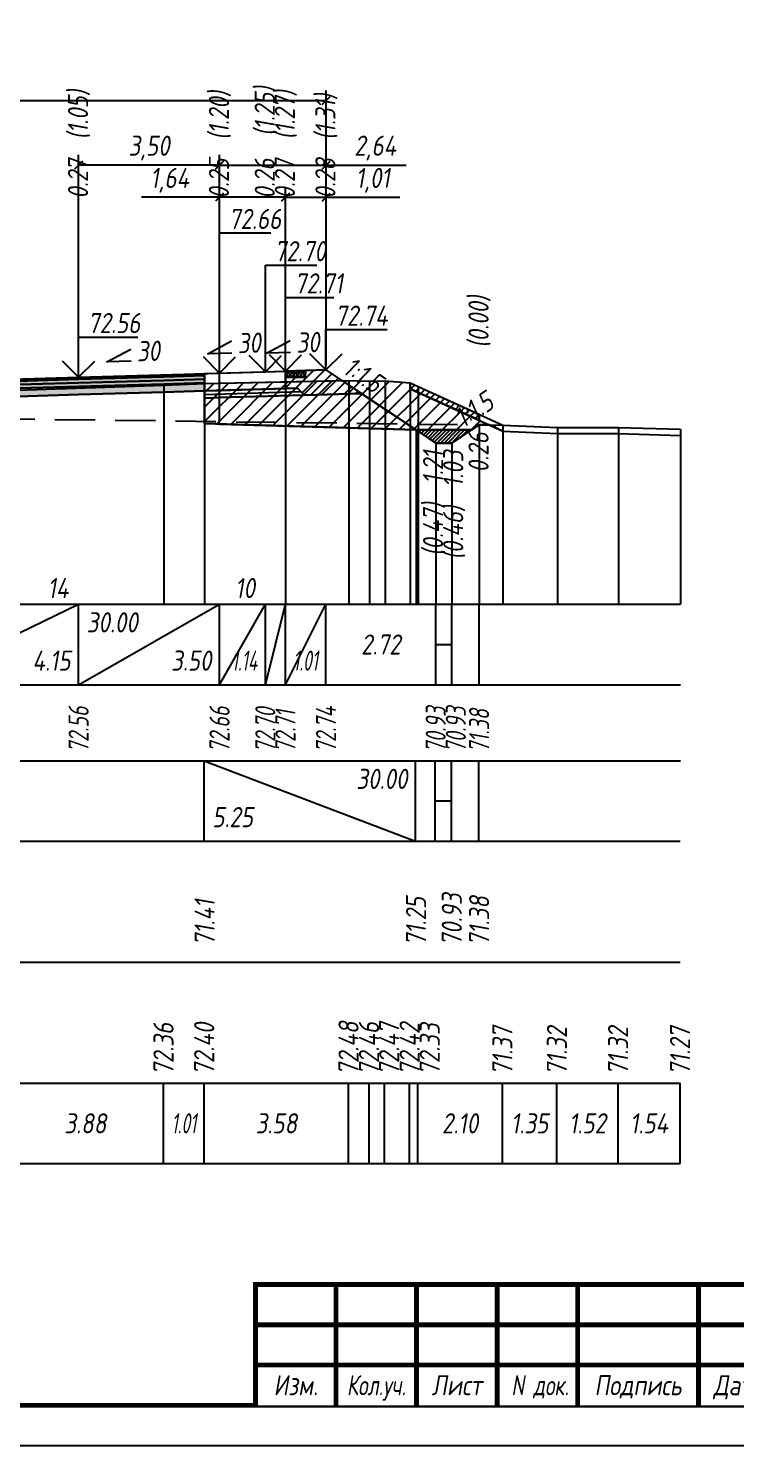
# Model space of a CAD drawing. Extents: x -717 to 1451, y -133302 to 233.
# Drawn here: x 171.7 to 259.6, y -35062.4 to -34886.5 of the extents above; entities that cross this region are included whole.
import ezdxf
from ezdxf.enums import TextEntityAlignment as Align

# ---------------------------------------------------------------- set-up
doc = ezdxf.new("R2010")
doc.units = 0
doc.linetypes.add('штриховая', pattern=[0.75, 0.5, -0.25])
for name, color, linetype in [('Зарамочное оформление', 7, 'Continuous'), ('Интерполированный поперечник', 2, 'Continuous'), ('Код_510', 7, 'Continuous'), ('Код_514', 1, 'Continuous'), ('Код_516', 1, 'Continuous'), ('Контур_0', 7, 'Continuous'), ('Контур_2521', 7, 'Continuous'), ('Контур_2564', 7, 'Continuous'), ('Контур_2660', 7, 'Continuous'), ('Контур_2665', 7, 'Continuous'), ('Контур_400', 7, 'Continuous'), ('Контур_508', 7, 'Continuous'), ('Контур_512', 7, 'Continuous'), ('Контур_513', 7, 'Continuous'), ('Контур_818', 7, 'Continuous'), ('Красный поперечник', 1, 'Continuous'), ('Объём_2501', 7, 'Continuous'), ('Объём_2564', 7, 'Continuous'), ('Объём_2650', 7, 'Continuous'), ('Объём_2660', 7, 'Continuous'), ('Объём_2661', 7, 'Continuous'), ('Объём_2662', 7, 'Continuous'), ('Объём_2663', 7, 'Continuous'), ('Объём_2664', 7, 'Continuous'), ('Объём_2665', 7, 'Continuous'), ('Объём_2666', 7, 'Continuous'), ('Объём_2667', 7, 'Continuous'), ('Объём_2668', 7, 'Continuous'), ('Объём_2669', 7, 'Continuous'), ('Объём_2675', 7, 'Continuous'), ('Объём_2753', 7, 'Continuous'), ('Откосы', 7, 'Continuous'), ('Отметки покрытия', 7, 'Continuous'), ('Рабочие отметки', 7, 'Continuous'), ('Рабочие отметки доп.', 7, 'Continuous'), ('Слои выравнивания', 7, 'Continuous'), ('Таблица', 7, 'Continuous'), ('Уклоны проезжей части', 7, 'Continuous'), ('Черный поперечник', 3, 'Continuous')]:
    doc.layers.add(name, color=color, linetype=linetype)
for name, color, linetype, true_color in [('Контур_2540', 2, 'Continuous', 0xffff00), ('Контур_2560', 2, 'Continuous', 0xffff00), ('Контур_2561', 7, 'Continuous', 0xff8040), ('Контур_2562', 3, 'Continuous', 0x00ff00), ('Контур_2563', 7, 'Continuous', 0xff8000), ('Контур_2570', 7, 'Continuous', 0x80ff00), ('Контур_2725', 7, 'Continuous', 0x323232), ('Контур_2736', 4, 'Continuous', 0x00ffff), ('Контур_2737', 4, 'Continuous', 0x00ffff), ('Контур_2738', 4, 'Continuous', 0x00ffff), ('Контур_2739', 4, 'Continuous', 0x00ffff), ('Контур_2741', 4, 'Continuous', 0x00ffff), ('Контур_2742', 4, 'Continuous', 0x00ffff), ('Контур_2743', 4, 'Continuous', 0x00ffff), ('Контур_2744', 7, 'Continuous', 0xa4ffff), ('Контур_2745', 7, 'Continuous', 0xa4ffff), ('Контур_2747', 4, 'Continuous', 0x00ffff), ('Контур_2748', 4, 'Continuous', 0x00ffff), ('Контур_2749', 4, 'Continuous', 0x00ffff), ('Контур_2750', 4, 'Continuous', 0x00ffff), ('Контур_2751', 4, 'Continuous', 0x00ffff), ('Контур_2752', 4, 'Continuous', 0x00ffff), ('Контур_2760', 7, 'Continuous', 0x323232), ('Контур_2761', 7, 'Continuous', 0x323232), ('Контур_2762', 7, 'Continuous', 0x323232), ('Контур_2763', 7, 'Continuous', 0x323232), ('Контур_402', 7, 'Continuous', 0xff6464), ('Контур_703', 4, 'Continuous', 0x00ffff), ('Контур_705', 4, 'Continuous', 0x00ffff), ('Контур_707', 4, 'Continuous', 0x00ffff), ('Контур_720', 131, 'Continuous', 0xaaffff), ('Объём_2500', 7, 'Continuous', 0xc0c0c0), ('Объём_2520', 7, 'Continuous', 0x80ffff), ('Объём_2540', 2, 'Continuous', 0xffff00), ('Объём_2560', 2, 'Continuous', 0xffff00), ('Объём_2561', 7, 'Continuous', 0xff8040), ('Объём_2562', 3, 'Continuous', 0x00ff00), ('Объём_2563', 7, 'Continuous', 0xff8000), ('Объём_2570', 7, 'Continuous', 0x80ff00), ('Объём_2600', 7, 'Continuous', 0x808000), ('Объём_2620', 2, 'Continuous', 0xffff00), ('Объём_2746', 2, 'Continuous', 0xffff00)]:
    doc.layers.add(name, color=color, linetype=linetype, true_color=true_color)
doc.styles.get("Standard").update_dxf_attribs({"font": 'txt', "height": 2.5})
doc.styles.add('М', font='romand.shx', dxfattribs={"width": 0.8, "oblique": 10, "height": 2.5})
doc.dimstyles.new('ISO-25', dxfattribs={"dimtxt": 2.5, "dimasz": 2.5, "dimexe": 1.25, "dimexo": 0.625, "dimtad": 1, "dimtxsty": 'Standard', "dimcen": 2.5, "dimadec": 0, "dimazin": 0, "dimtfac": 1, "dimtmove": 0, "dimatfit": 3, "dimfxl": 1, "dimarcsym": 0})

# ---------------------------------------------------------------- blocks, each defined once
blk = doc.blocks.new('_Oblique')
at = {"color": 0, "linetype": 'ByBlock', "lineweight": -2}
blk.add_line((-0.5, -0.5), (0.5, 0.5), dxfattribs=at)
blk = doc.blocks.new('*D809')
at = {"color": 0, "lineweight": -2, "transparency": 16777216}
for p, q in [((203.68, -34928.51), (203.68, -34906.25)), ((203.68, -34907.5), (208.71, -34907.5)), ((208.71, -34928.36), (208.71, -34906.25)), ((208.71, -34907.5), (217.87, -34907.5))]:
    blk.add_line(p, q, dxfattribs=at)
at = {"layer": 'Defpoints', "color": 0, "transparency": 16777216}
for p in [(208.71, -34907.5), (203.68, -34929.13), (208.71, -34928.98)]:
    blk.add_point(p, dxfattribs=at)
at = {"color": 0, "lineweight": -2, "transparency": 16777216, "rotation": 180}
blk.add_blockref('_Oblique', (203.68, -34907.5), dxfattribs=at)
at = {"color": 0, "lineweight": -2, "transparency": 16777216}
blk.add_blockref('_Oblique', (208.71, -34907.5), dxfattribs=at)
at = {"color": 0, "transparency": 16777216, "insert": (214.52, -34905.39), "char_height": 2.5, "width": 7.9167, "attachment_point": 5, "style": 'М'}
blk.add_mtext('1,01', dxfattribs=at)
blk = doc.blocks.new('*D811')
at = {"color": 0, "lineweight": -2, "transparency": 16777216}
for p, q in [((195.49, -34907.5), (185.78, -34907.5)), ((195.49, -34928.75), (195.49, -34906.25)), ((203.68, -34907.5), (195.49, -34907.5)), ((203.68, -34928.51), (203.68, -34906.25))]:
    blk.add_line(p, q, dxfattribs=at)
at = {"layer": 'Defpoints', "color": 0, "transparency": 16777216}
for p in [(203.68, -34907.5), (195.49, -34929.38), (203.68, -34929.13)]:
    blk.add_point(p, dxfattribs=at)
at = {"color": 0, "lineweight": -2, "transparency": 16777216, "rotation": 180}
blk.add_blockref('_Oblique', (195.49, -34907.5), dxfattribs=at)
at = {"color": 0, "lineweight": -2, "transparency": 16777216}
blk.add_blockref('_Oblique', (203.68, -34907.5), dxfattribs=at)
at = {"color": 0, "transparency": 16777216, "insert": (189.3, -34905.39), "char_height": 2.5, "width": 9.1667, "attachment_point": 5, "style": 'М'}
blk.add_mtext('1,64', dxfattribs=at)
blk = doc.blocks.new('*D813')
at = {"color": 0, "lineweight": -2, "transparency": 16777216}
for p, q in [((177.99, -34929.28), (177.99, -34902.25)), ((195.49, -34928.75), (195.49, -34902.25)), ((195.49, -34903.5), (177.99, -34903.5))]:
    blk.add_line(p, q, dxfattribs=at)
at = {"layer": 'Defpoints', "color": 0, "transparency": 16777216}
for p in [(177.99, -34903.5), (177.99, -34929.9), (195.49, -34929.38)]:
    blk.add_point(p, dxfattribs=at)
at = {"color": 0, "lineweight": -2, "transparency": 16777216, "rotation": 180}
blk.add_blockref('_Oblique', (177.99, -34903.5), dxfattribs=at)
at = {"color": 0, "lineweight": -2, "transparency": 16777216}
blk.add_blockref('_Oblique', (195.49, -34903.5), dxfattribs=at)
at = {"color": 0, "transparency": 16777216, "insert": (186.74, -34901.39), "char_height": 2.5, "width": 9.5833, "attachment_point": 5, "style": 'М'}
blk.add_mtext('3,50', dxfattribs=at)
blk = doc.blocks.new('*D814')
at = {"color": 0, "lineweight": -2, "transparency": 16777216}
for p, q in [((195.49, -34928.75), (195.49, -34902.25)), ((208.71, -34928.36), (208.71, -34902.25)), ((195.49, -34903.5), (208.71, -34903.5)), ((208.71, -34903.5), (218.65, -34903.5))]:
    blk.add_line(p, q, dxfattribs=at)
at = {"layer": 'Defpoints', "color": 0, "transparency": 16777216}
for p in [(195.49, -34903.5), (195.49, -34929.38), (208.71, -34928.98)]:
    blk.add_point(p, dxfattribs=at)
at = {"color": 0, "lineweight": -2, "transparency": 16777216, "rotation": 180}
blk.add_blockref('_Oblique', (195.49, -34903.5), dxfattribs=at)
at = {"color": 0, "lineweight": -2, "transparency": 16777216}
blk.add_blockref('_Oblique', (208.71, -34903.5), dxfattribs=at)
at = {"color": 0, "transparency": 16777216, "insert": (214.82, -34901.39), "char_height": 2.5, "width": 10, "attachment_point": 5, "style": 'М'}
blk.add_mtext('2,64', dxfattribs=at)
blk = doc.blocks.new('*D816')
at = {"color": 0, "lineweight": -2, "transparency": 16777216}
for p, q in [((109.49, -34931.36), (109.49, -34894.25)), ((109.49, -34895.5), (208.71, -34895.5)), ((208.71, -34928.36), (208.71, -34894.25))]:
    blk.add_line(p, q, dxfattribs=at)
at = {"layer": 'Defpoints', "color": 0, "transparency": 16777216}
for p in [(208.71, -34895.5), (208.71, -34928.98), (109.49, -34931.98)]:
    blk.add_point(p, dxfattribs=at)
at = {"color": 0, "lineweight": -2, "transparency": 16777216, "rotation": 180}
blk.add_blockref('_Oblique', (109.49, -34895.5), dxfattribs=at)
at = {"color": 0, "lineweight": -2, "transparency": 16777216}
blk.add_blockref('_Oblique', (208.71, -34895.5), dxfattribs=at)
at = {"color": 0, "transparency": 16777216, "insert": (159.1, -34893.39), "char_height": 2.5, "width": 11.6667, "attachment_point": 5, "style": 'М'}
blk.add_mtext('19,84', dxfattribs=at)
blk = doc.blocks.new('Штамп')
at = {"linetype": 'Continuous'}
blk.add_wipeout([(199.95, -411.25), (384.95, -411.25), (384.95, -426.25), (199.95, -426.25)], dxfattribs=at).dxf.layer = 'Зарамочное оформление'
at = {"layer": 'Зарамочное оформление', "linetype": 'Continuous', "lineweight": -3, "const_width": 0.6, "flags": 128}
for points in [[(199.95, -426.25), (199.95, -411.25), (384.95, -411.25)], [(209.95, -411.25), (209.95, -426.25)], [(219.95, -411.25), (219.95, -426.25)], [(229.95, -411.25), (229.95, -426.25)], [(239.95, -411.25), (239.95, -426.25)], [(254.95, -411.25), (254.95, -426.25)], [(199.95, -416.25), (264.95, -416.25)], [(199.95, -421.25), (264.95, -421.25)]]:
    blk.add_lwpolyline(points, dxfattribs=at)
at = {"layer": 'Зарамочное оформление', "linetype": 'Continuous', "style": 'М', "oblique": 10}
for s, width, p in [('Изм.', 0.8, (204.95, -423.75)), ('Кол.уч.', 0.7, (214.95, -423.75)), ('Лист', 0.8, (224.95, -423.75)), ('N док.', 0.7, (235.28, -423.75)), ('Подпись', 0.8, (247.45, -423.75)), ('Дата', 0.8, (259.95, -423.75))]:
    blk.add_text(s, height=2.5, dxfattribs=dict(at, width=width)).set_placement(p, align=Align.MIDDLE_CENTER)
blk = doc.blocks.new('шифр')
blk.add_blockref('Штамп', (0, -34691))

msp = doc.modelspace()

# ---------------------------------------------------------------- hatches: boundary and pattern name
h = msp.add_hatch()
h.set_pattern_fill('ANSI37', color=256, scale=0.1)
h.set_pattern_definition([(45, (204.92517, -34929.32043), (-0.22451, 0.22451), []), (135, (204.92517, -34929.32043), (-0.22451, -0.22451), [])])
h.paths.add_polyline_path([(203.675, -34929.07), (203.675, -34929.823), (206.175, -34929.823), (206.175, -34928.996), (204.918, -34929.32)])
at = {"layer": 'Объём_2563'}
h = msp.add_hatch(dxfattribs=at)
h.set_pattern_fill('ANSI31', color=256, scale=0.3)
h.paths.add_polyline_path([(206.191, -34928.995), (208.706, -34928.92), (213.084, -34931.839), (206.049, -34932.05), (205.175, -34931.176), (203.675, -34931.221), (203.675, -34929.823), (206.175, -34929.823)])
at = {"layer": 'Объём_2570'}
h = msp.add_hatch(dxfattribs=at)
h.set_pattern_fill('ANSI31', color=256, scale=0.2)
h.paths.add_polyline_path([(227.723, -34935.178), (220.154, -34931.713), (219.143, -34931.275), (219.143, -34930.525), (220.154, -34930.963), (227.723, -34934.428)])
at = {"layer": 'Объём_2600'}
h = msp.add_hatch(dxfattribs=at)
h.set_pattern_fill('ANSI31', color=6, scale=0.4)
h.paths.add_polyline_path([(227.723, -34935.735), (226.77, -34936.371), (219.882, -34936.371), (193.636, -34935.583), (193.636, -34930.617), (211.559, -34930.237), (214.102, -34930.317), (216.034, -34930.282), (219.143, -34930.525), (219.143, -34931.275), (220.154, -34931.713), (228.975, -34935.751)])
h = msp.add_hatch(dxfattribs=at)
h.set_pattern_fill('HONEY', color=5, scale=0.3)
h.paths.add_polyline_path([(230.66, -34936.523), (228.975, -34935.751), (230.66, -34935.773)])
at = {"layer": 'Объём_2620'}
h = msp.add_hatch(dxfattribs=at)
h.set_pattern_fill('ANSI31', color=2, scale=0.1)
h.set_pattern_definition([(45, (-9.94368, 0.2983), (-0.224506403, 0.224506403), [])])
h.paths.add_polyline_path([(219.882, -34936.371), (226.77, -34936.371), (224.326, -34938), (222.326, -34938)])
h.paths.add_polyline_path([(219.882, -34936.371), (222.326, -34938)], flags=17)
at = {"layer": 'Слои выравнивания'}
for color, points in [(2, [(157.24, -34930.441), (169.178, -34930.096), (177.99, -34929.841), (188.586, -34929.524), (193.636, -34929.372), (193.636, -34929.622), (188.586, -34929.774), (177.99, -34930.091), (169.178, -34930.346), (157.24, -34930.691)]), (3, [(157.24, -34930.691), (169.178, -34930.346), (177.99, -34930.091), (188.586, -34929.774), (193.636, -34929.622), (193.636, -34930.072), (188.586, -34930.224), (177.99, -34930.541), (169.178, -34930.796), (157.24, -34931.141)]), (4, [(157.24, -34931.141), (169.178, -34930.796), (177.99, -34930.541), (188.586, -34930.224), (193.636, -34930.072), (193.636, -34930.522), (188.586, -34930.674), (177.99, -34930.991), (169.178, -34931.246), (157.24, -34931.591)]), (5, [(157.24, -34931.591), (169.178, -34931.246), (177.99, -34930.991), (188.586, -34930.674), (193.636, -34930.522), (193.636, -34931.522), (188.586, -34931.674), (177.99, -34931.991), (169.178, -34932.246), (157.24, -34932.591)])]:
    msp.add_hatch(color=color, dxfattribs=at).paths.add_polyline_path(points)

# ---------------------------------------------------------------- linework, layer by layer
at = {"flags": 128}
msp.add_lwpolyline([(-30.054, -35062.421), (389.946, -35062.421), (389.946, -34765.421), (-30.054, -34765.421)], close=True, dxfattribs=at)
at = {"const_width": 0.6, "flags": 128}
msp.add_lwpolyline([(-10.054, -35057.421), (384.946, -35057.421), (384.946, -34770.421), (-10.054, -34770.421)], close=True, dxfattribs=at)
msp.add_lwpolyline([(203.675, -34929.07), (203.675, -34929.823), (206.175, -34929.823), (206.175, -34928.996), (204.918, -34929.32), (203.675, -34929.07)])
at = {"layer": 'Код_510'}
for p, q in [((188.532, -35027.421), (188.532, -35017.421)), ((193.581, -35027.421), (193.581, -35017.421)), ((211.505, -35027.421), (211.505, -35017.421)), ((214.048, -35027.421), (214.048, -35017.421)), ((215.98, -35027.421), (215.98, -35017.421)), ((219.089, -35027.421), (219.089, -35017.421)), ((220.1, -35027.421), (220.1, -35017.421)), ((230.606, -35027.421), (230.606, -35017.421)), ((237.376, -35027.421), (237.376, -35017.421)), ((244.974, -35027.421), (244.974, -35017.421)), ((252.669, -35027.421), (252.669, -35017.421))]:
    msp.add_line(p, q, dxfattribs=at)
at = {"layer": 'Код_514'}
for p, q in [((157.24, -34968), (177.99, -34958)), ((177.99, -34968), (177.99, -34958)), ((177.99, -34968), (195.49, -34958)), ((195.49, -34968), (195.49, -34958)), ((195.49, -34968), (201.175, -34958)), ((201.175, -34968), (201.175, -34958)), ((201.175, -34968), (203.675, -34958)), ((203.675, -34968), (203.675, -34958)), ((203.675, -34968), (208.706, -34958)), ((208.706, -34968), (208.706, -34958)), ((222.326, -34968), (222.326, -34958)), ((224.326, -34968), (224.326, -34958)), ((227.723, -34968), (227.723, -34958)), ((222.326, -34963), (224.326, -34963))]:
    msp.add_line(p, q, dxfattribs=at)
at = {"layer": 'Код_516'}
for p, q in [((193.581, -34987.421), (193.581, -34977.421)), ((193.581, -34977.421), (219.828, -34987.421)), ((219.828, -34987.421), (219.828, -34977.421)), ((222.272, -34987.421), (222.272, -34977.421)), ((224.272, -34987.421), (224.272, -34977.421)), ((227.669, -34987.421), (227.669, -34977.421)), ((222.272, -34982.421), (224.272, -34982.421))]:
    msp.add_line(p, q, dxfattribs=at)
at = {"layer": 'Контур_0', "flags": 128}
for points in [[(208.706, -34928.92), (218.756, -34935.62), (218.756, -34935.62), (218.756, -34935.62), (218.756, -34935.62), (218.756, -34935.62), (218.756, -34935.62), (218.756, -34935.62), (218.756, -34935.62), (218.756, -34935.62), (218.756, -34935.62), (218.756, -34935.62), (218.756, -34935.62), (218.756, -34935.62), (218.756, -34935.62), (222.326, -34938)], [(208.706, -34928.92), (218.756, -34935.62), (218.756, -34935.62), (218.756, -34935.62), (218.756, -34935.62), (218.756, -34935.62), (218.756, -34935.62), (218.756, -34935.62), (218.756, -34935.62), (218.756, -34935.62), (218.756, -34935.62), (218.756, -34935.62), (218.756, -34935.62), (218.756, -34935.62), (218.756, -34935.62), (222.326, -34938), (224.326, -34938), (227.723, -34935.735), (227.723, -34935.735), (227.723, -34935.735), (227.723, -34935.735), (227.723, -34935.735), (227.723, -34935.735), (227.723, -34935.735), (227.723, -34935.735), (227.723, -34935.735), (227.723, -34935.735), (227.723, -34935.735), (227.723, -34935.735), (227.723, -34935.735)], [(193.636, -34929.372), (203.675, -34929.071), (203.675, -34931.221), (193.636, -34931.522), (193.636, -34929.372), (193.636, -34929.372)], [(195.49, -34931.466), (205.175, -34931.176), (206.049, -34932.05), (193.636, -34932.422), (193.636, -34931.522), (195.49, -34931.466), (195.49, -34931.466)], [(203.675, -34931.221), (205.175, -34931.176), (206.049, -34932.05), (213.084, -34931.839)]]:
    msp.add_lwpolyline(points, dxfattribs=at)
at = {"layer": 'Контур_2521', "color": 250, "flags": 128}
msp.add_lwpolyline([(193.636, -34931.972), (205.612, -34931.613)], dxfattribs=at)
at = {"layer": 'Контур_2540', "flags": 128}
msp.add_lwpolyline([(195.49, -34932.366), (213.084, -34931.839), (219.882, -34936.371), (193.636, -34935.583), (193.636, -34932.422), (195.49, -34932.366), (195.49, -34932.366)], dxfattribs=at)
at = {"layer": 'Контур_2560', "flags": 128}
msp.add_lwpolyline([(203.675, -34929.071), (208.706, -34928.92), (208.706, -34928.92), (208.706, -34928.92)], dxfattribs=at)
at = {"layer": 'Контур_2561', "flags": 128}
msp.add_lwpolyline([(203.675, -34929.071), (203.675, -34929.071), (208.706, -34928.92), (208.706, -34928.92), (203.675, -34929.071)], dxfattribs=at)
at = {"layer": 'Контур_2562', "flags": 128}
msp.add_lwpolyline([(208.706, -34928.92), (208.706, -34928.92), (208.706, -34928.92), (208.706, -34928.92), (208.706, -34928.92)], dxfattribs=at)
at = {"layer": 'Контур_2563', "flags": 128}
msp.add_lwpolyline([(203.675, -34929.071), (208.706, -34928.92), (213.084, -34931.839), (206.049, -34932.05), (205.175, -34931.176), (203.675, -34931.221), (203.675, -34929.071), (203.675, -34929.071)], dxfattribs=at)
at = {"layer": 'Контур_2564', "flags": 128}
msp.add_lwpolyline([(203.675, -34929.071), (208.706, -34928.92)], dxfattribs=at)
at = {"layer": 'Контур_2570', "flags": 128}
msp.add_lwpolyline([(169.178, -34931.495), (188.586, -34930.813), (193.636, -34930.617), (211.559, -34930.237), (214.102, -34930.317), (216.034, -34930.282), (219.143, -34930.525), (219.143, -34931.275), (220.154, -34931.713), (230.66, -34936.523), (230.66, -34936.523), (237.431, -34936.804), (245.029, -34936.803), (252.723, -34937.043)], dxfattribs=at)
at = {"layer": 'Контур_2660', "flags": 128}
msp.add_lwpolyline([(193.636, -34935.583), (219.882, -34936.371)], dxfattribs=at)
at = {"layer": 'Контур_2665', "flags": 128}
msp.add_lwpolyline([(208.706, -34928.92), (208.706, -34928.92)], dxfattribs=at)
at = {"layer": 'Контур_2725', "flags": 128}
msp.add_lwpolyline([(143.91, -34932.977), (148.267, -34932.851), (157.24, -34932.591), (169.178, -34932.246), (177.99, -34931.991), (188.586, -34931.674), (193.636, -34931.522)], dxfattribs=at)
at = {"layer": 'Контур_2736', "flags": 128}
for points in [[(208.706, -34928.92), (218.756, -34935.62)], [(218.756, -34935.62), (222.326, -34938)]]:
    msp.add_lwpolyline(points, dxfattribs=at)
at = {"layer": 'Контур_2737', "flags": 128}
msp.add_lwpolyline([(218.756, -34935.62), (218.756, -34935.62)], dxfattribs=at)
at = {"layer": 'Контур_2738', "flags": 128}
msp.add_lwpolyline([(218.756, -34935.62), (218.756, -34935.62)], dxfattribs=at)
at = {"layer": 'Контур_2739', "flags": 128}
msp.add_lwpolyline([(218.756, -34935.62), (218.756, -34935.62)], dxfattribs=at)
at = {"layer": 'Контур_2741', "flags": 128}
msp.add_lwpolyline([(227.723, -34935.735), (227.723, -34935.735)], dxfattribs=at)
at = {"layer": 'Контур_2742', "flags": 128}
msp.add_lwpolyline([(227.723, -34935.735), (227.723, -34935.735)], dxfattribs=at)
at = {"layer": 'Контур_2743', "flags": 128}
msp.add_lwpolyline([(227.723, -34935.735), (227.723, -34935.735)], dxfattribs=at)
at = {"layer": 'Контур_2744', "flags": 128}
msp.add_lwpolyline([(227.723, -34935.735), (227.723, -34935.735)], dxfattribs=at)
msp.add_lwpolyline([(227.723, -34935.735), (227.723, -34935.735)], dxfattribs=at)
msp.add_lwpolyline([(227.723, -34935.735), (227.723, -34935.735)], dxfattribs=at)
msp.add_lwpolyline([(227.723, -34935.735), (227.723, -34935.735)], dxfattribs=at)
msp.add_lwpolyline([(227.723, -34935.735), (227.723, -34935.735)], dxfattribs=at)
msp.add_lwpolyline([(227.723, -34935.735), (227.723, -34935.735)], dxfattribs=at)
at = {"layer": 'Контур_2745', "flags": 128}
msp.add_lwpolyline([(218.756, -34935.62), (218.756, -34935.62)], dxfattribs=at)
msp.add_lwpolyline([(218.756, -34935.62), (218.756, -34935.62)], dxfattribs=at)
msp.add_lwpolyline([(218.756, -34935.62), (218.756, -34935.62)], dxfattribs=at)
msp.add_lwpolyline([(218.756, -34935.62), (218.756, -34935.62)], dxfattribs=at)
msp.add_lwpolyline([(218.756, -34935.62), (218.756, -34935.62)], dxfattribs=at)
msp.add_lwpolyline([(218.756, -34935.62), (218.756, -34935.62)], dxfattribs=at)
at = {"layer": 'Контур_2747', "flags": 128}
msp.add_lwpolyline([(218.756, -34935.62), (218.756, -34935.62)], dxfattribs=at)
at = {"layer": 'Контур_2748', "flags": 128}
msp.add_lwpolyline([(218.756, -34935.62), (218.756, -34935.62)], dxfattribs=at)
at = {"layer": 'Контур_2749', "flags": 128}
msp.add_lwpolyline([(218.756, -34935.62), (218.756, -34935.62)], dxfattribs=at)
at = {"layer": 'Контур_2750', "flags": 128}
msp.add_lwpolyline([(227.723, -34935.735), (227.723, -34935.735)], dxfattribs=at)
at = {"layer": 'Контур_2751', "flags": 128}
msp.add_lwpolyline([(227.723, -34935.735), (227.723, -34935.735)], dxfattribs=at)
at = {"layer": 'Контур_2752', "flags": 128}
msp.add_lwpolyline([(227.723, -34935.735), (227.723, -34935.735)], dxfattribs=at)
at = {"layer": 'Контур_2760', "flags": 128}
msp.add_lwpolyline([(143.91, -34930.827), (148.267, -34930.701), (157.24, -34930.441), (169.178, -34930.096), (177.99, -34929.841), (188.586, -34929.524), (193.636, -34929.372)], dxfattribs=at)
at = {"layer": 'Контур_2761', "flags": 128}
msp.add_lwpolyline([(143.91, -34931.077), (148.267, -34930.951), (157.24, -34930.691), (169.178, -34930.346), (177.99, -34930.091), (188.586, -34929.774), (193.636, -34929.622)], dxfattribs=at)
at = {"layer": 'Контур_2762', "flags": 128}
msp.add_lwpolyline([(143.91, -34931.527), (148.267, -34931.401), (157.24, -34931.141), (169.178, -34930.796), (177.99, -34930.541), (188.586, -34930.224), (193.636, -34930.072)], dxfattribs=at)
at = {"layer": 'Контур_2763', "flags": 128}
msp.add_lwpolyline([(143.91, -34931.977), (148.267, -34931.851), (157.24, -34931.591), (169.178, -34931.246), (177.99, -34930.991), (188.586, -34930.674), (193.636, -34930.522)], dxfattribs=at)
at = {"layer": 'Контур_400', "flags": 128}
msp.add_lwpolyline([(157.24, -34930.441), (177.99, -34929.841), (195.49, -34929.316), (195.49, -34929.316), (195.49, -34929.316), (195.49, -34929.316), (201.175, -34929.146), (201.175, -34929.146), (203.675, -34929.071)], dxfattribs=at)
at = {"layer": 'Контур_402', "flags": 128}
msp.add_lwpolyline([(105, -34936.059), (143.91, -34934.891), (143.91, -34932.977), (157.24, -34932.591), (177.99, -34931.991), (193.636, -34931.522), (193.636, -34935.583), (219.882, -34936.371)], dxfattribs=at)
at = {"layer": 'Контур_508', "flags": 128}
msp.add_lwpolyline([(105, -34936.059), (143.91, -34934.891), (143.91, -34932.977), (157.24, -34932.591), (177.99, -34931.991), (193.636, -34931.522), (193.636, -34935.583), (219.882, -34936.371), (222.326, -34938), (224.326, -34938), (227.723, -34935.735)], dxfattribs=at)
at = {"layer": 'Контур_512', "flags": 128}
msp.add_lwpolyline([(193.636, -34935.583), (219.882, -34936.371), (222.326, -34938), (224.326, -34938), (227.723, -34935.735)], dxfattribs=at)
at = {"layer": 'Контур_513', "flags": 128}
msp.add_lwpolyline([(105, -34936.059), (143.91, -34934.891), (143.91, -34932.977), (157.24, -34932.591), (177.99, -34931.991), (193.636, -34931.522), (193.636, -34935.583), (219.882, -34936.371), (222.326, -34938), (224.326, -34938), (227.723, -34935.735)], dxfattribs=at)
at = {"layer": 'Контур_703', "flags": 128}
msp.add_lwpolyline([(208.706, -34928.92), (218.756, -34935.62)], dxfattribs=at)
at = {"layer": 'Контур_705', "flags": 128}
msp.add_lwpolyline([(218.756, -34935.62), (218.756, -34935.62)], dxfattribs=at)
at = {"layer": 'Контур_707', "flags": 128}
msp.add_lwpolyline([(224.326, -34938), (227.723, -34935.735)], dxfattribs=at)
at = {"layer": 'Контур_720', "flags": 128}
msp.add_lwpolyline([(222.326, -34938), (224.326, -34938)], dxfattribs=at)
at = {"layer": 'Контур_818', "flags": 128}
msp.add_lwpolyline([(105, -34935.665), (108.337, -34935.651), (115.039, -34935.036), (115.039, -34935.036), (120.16, -34934.354), (121.258, -34934.309), (121.258, -34933.559), (122.142, -34933.609), (137.798, -34932.784), (137.986, -34932.796), (143.91, -34932.563), (148.267, -34932.37), (157.24, -34931.995), (169.178, -34931.495), (188.586, -34930.813), (193.636, -34930.617), (211.559, -34930.237), (214.102, -34930.317), (216.034, -34930.282), (219.143, -34930.525), (219.143, -34931.275), (220.154, -34931.713), (227.723, -34935.178)], dxfattribs=at)
at = {"layer": 'Красный поперечник'}
for p, q in [((203.675, -34929.071), (208.706, -34928.92)), ((208.706, -34928.92), (222.326, -34938)), ((157.24, -34930.441), (177.99, -34929.841)), ((177.99, -34929.841), (195.49, -34929.316)), ((195.49, -34929.316), (201.175, -34929.146)), ((201.175, -34929.146), (203.675, -34929.071)), ((193.636, -34935.583), (193.636, -34958)), ((224.326, -34938), (227.723, -34935.735)), ((227.723, -34935.735), (227.723, -34958)), ((219.882, -34936.371), (219.882, -34958)), ((222.326, -34938), (222.326, -34958)), ((222.326, -34938), (224.326, -34938)), ((224.326, -34938), (224.326, -34958))]:
    msp.add_line(p, q, dxfattribs=at)
at = {"layer": 'Объём_2500', "flags": 128}
for points in [[(193.636, -34929.372), (203.675, -34929.071), (203.675, -34931.221), (193.636, -34931.522), (193.636, -34929.372), (193.636, -34929.372)], [(195.49, -34929.316), (203.675, -34929.071), (203.675, -34931.221), (195.49, -34931.466), (195.49, -34929.316)]]:
    msp.add_lwpolyline(points, dxfattribs=at)
at = {"layer": 'Объём_2501', "flags": 128}
for points in [[(157.24, -34930.441), (177.99, -34929.841), (195.49, -34929.316), (195.49, -34929.316), (195.49, -34929.316), (195.49, -34929.316), (201.175, -34929.146), (201.175, -34929.146), (203.675, -34929.071)], [(195.49, -34929.316), (201.175, -34929.146), (201.175, -34929.146), (203.675, -34929.071)]]:
    msp.add_lwpolyline(points, dxfattribs=at)
at = {"layer": 'Объём_2520', "color": 250, "flags": 128}
for points in [[(195.49, -34931.466), (205.175, -34931.176), (206.049, -34932.05), (193.636, -34932.422), (193.636, -34931.522), (195.49, -34931.466), (195.49, -34931.466)], [(195.49, -34931.466), (205.175, -34931.176), (206.049, -34932.05), (195.49, -34932.366), (195.49, -34931.466)]]:
    msp.add_lwpolyline(points, dxfattribs=at)
at = {"layer": 'Объём_2540', "flags": 128}
for points in [[(195.49, -34932.366), (213.084, -34931.839), (219.882, -34936.371), (193.636, -34935.583), (193.636, -34932.422), (195.49, -34932.366), (195.49, -34932.366)], [(195.49, -34932.366), (213.084, -34931.839), (219.882, -34936.371), (195.49, -34935.639), (195.49, -34932.366)]]:
    msp.add_lwpolyline(points, dxfattribs=at)
at = {"layer": 'Объём_2560', "flags": 128}
msp.add_lwpolyline([(203.675, -34929.071), (208.706, -34928.92), (208.706, -34928.92), (208.706, -34928.92)], dxfattribs=at)
msp.add_lwpolyline([(203.675, -34929.071), (208.706, -34928.92), (208.706, -34928.92), (208.706, -34928.92)], dxfattribs=at)
at = {"layer": 'Объём_2561', "flags": 128}
msp.add_lwpolyline([(203.675, -34929.071), (203.675, -34929.071), (208.706, -34928.92), (208.706, -34928.92), (203.675, -34929.071)], dxfattribs=at)
msp.add_lwpolyline([(203.675, -34929.071), (203.675, -34929.071), (208.706, -34928.92), (208.706, -34928.92), (203.675, -34929.071)], dxfattribs=at)
at = {"layer": 'Объём_2562', "flags": 128}
msp.add_lwpolyline([(208.706, -34928.92), (208.706, -34928.92), (208.706, -34928.92), (208.706, -34928.92), (208.706, -34928.92)], dxfattribs=at)
msp.add_lwpolyline([(208.706, -34928.92), (208.706, -34928.92), (208.706, -34928.92), (208.706, -34928.92), (208.706, -34928.92)], dxfattribs=at)
at = {"layer": 'Объём_2563', "color": 250, "flags": 128}
for points in [[(203.675, -34929.071), (208.706, -34928.92), (213.084, -34931.839), (206.049, -34932.05), (205.175, -34931.176), (203.675, -34931.221), (203.675, -34929.071), (203.675, -34929.071)], [(206.191, -34928.995), (208.706, -34928.92), (213.084, -34931.839), (206.049, -34932.05), (205.175, -34931.176), (203.675, -34931.221), (203.675, -34929.823), (206.175, -34929.823), (206.191, -34928.995), (206.191, -34928.995)]]:
    msp.add_lwpolyline(points, dxfattribs=at)
at = {"layer": 'Объём_2564', "flags": 128}
msp.add_lwpolyline([(203.675, -34929.071), (208.706, -34928.92)], dxfattribs=at)
msp.add_lwpolyline([(203.675, -34929.071), (208.706, -34928.92)], dxfattribs=at)
at = {"layer": 'Объём_2570', "flags": 128}
msp.add_lwpolyline([(227.723, -34935.178), (220.154, -34931.713), (219.143, -34931.275), (219.143, -34930.525), (220.154, -34930.963), (227.723, -34934.428), (227.723, -34935.178), (227.723, -34935.178)], dxfattribs=at)
msp.add_lwpolyline([(227.723, -34935.178), (220.154, -34931.713), (219.143, -34931.275), (219.143, -34930.525), (220.154, -34930.963), (227.723, -34934.428), (227.723, -34935.178), (227.723, -34935.178)], dxfattribs=at)
at = {"layer": 'Объём_2600', "color": 5, "flags": 128}
msp.add_lwpolyline([(230.66, -34936.523), (228.975, -34935.751), (230.66, -34935.773), (230.66, -34936.523), (230.66, -34936.523)], dxfattribs=at)
msp.add_lwpolyline([(230.66, -34936.523), (228.975, -34935.751), (230.66, -34935.773), (230.66, -34936.523), (230.66, -34936.523)], dxfattribs=at)
at = {"layer": 'Объём_2620', "flags": 128}
msp.add_lwpolyline([(219.882, -34936.371), (226.77, -34936.371), (224.326, -34938), (222.326, -34938), (219.882, -34936.371), (219.882, -34936.371)], dxfattribs=at)
msp.add_lwpolyline([(219.882, -34936.371), (226.77, -34936.371), (224.326, -34938), (222.326, -34938), (219.882, -34936.371), (219.882, -34936.371)], dxfattribs=at)
at = {"layer": 'Объём_2650', "color": 6, "flags": 128}
msp.add_lwpolyline([(227.723, -34935.735), (226.77, -34936.371), (219.882, -34936.371), (193.636, -34935.583), (193.636, -34930.617), (211.559, -34930.237), (214.102, -34930.317), (216.034, -34930.282), (219.143, -34930.525), (219.143, -34931.275), (220.154, -34931.713), (228.975, -34935.751), (227.723, -34935.735), (227.723, -34935.735)], dxfattribs=at)
at = {"layer": 'Объём_2660', "flags": 128}
for points in [[(193.636, -34935.583), (219.882, -34936.371)], [(195.49, -34935.639), (219.882, -34936.371)]]:
    msp.add_lwpolyline(points, dxfattribs=at)
at = {"layer": 'Объём_2661', "flags": 128}
msp.add_lwpolyline([(208.706, -34928.92), (218.756, -34935.62), (219.882, -34936.371)], dxfattribs=at)
msp.add_lwpolyline([(208.706, -34928.92), (218.756, -34935.62), (219.882, -34936.371)], dxfattribs=at)
at = {"layer": 'Объём_2662', "flags": 128}
msp.add_lwpolyline([(226.77, -34936.371), (227.723, -34935.735)], dxfattribs=at)
msp.add_lwpolyline([(226.77, -34936.371), (227.723, -34935.735)], dxfattribs=at)
at = {"layer": 'Объём_2663', "flags": 128}
for points in [[(219.882, -34936.371), (222.326, -34938)], [(219.882, -34936.371), (222.326, -34938)], [(224.326, -34938), (226.77, -34936.371)], [(224.326, -34938), (226.77, -34936.371)]]:
    msp.add_lwpolyline(points, dxfattribs=at)
at = {"layer": 'Объём_2664', "flags": 128}
msp.add_lwpolyline([(222.326, -34938), (224.326, -34938)], dxfattribs=at)
msp.add_lwpolyline([(222.326, -34938), (224.326, -34938)], dxfattribs=at)
at = {"layer": 'Объём_2665', "flags": 128}
msp.add_lwpolyline([(208.706, -34928.92), (208.706, -34928.92)], dxfattribs=at)
msp.add_lwpolyline([(208.706, -34928.92), (208.706, -34928.92)], dxfattribs=at)
at = {"layer": 'Объём_2666', "flags": 128}
for points in [[(208.706, -34928.92), (218.756, -34935.62)], [(208.706, -34928.92), (218.756, -34935.62)], [(218.756, -34935.62), (219.882, -34936.371)], [(218.756, -34935.62), (219.882, -34936.371)]]:
    msp.add_lwpolyline(points, dxfattribs=at)
at = {"layer": 'Объём_2667', "flags": 128}
for points in [[(218.756, -34935.62), (218.756, -34935.62)], [(218.756, -34935.62), (218.756, -34935.62)], [(227.723, -34935.735), (227.723, -34935.735)], [(227.723, -34935.735), (227.723, -34935.735)]]:
    msp.add_lwpolyline(points, dxfattribs=at)
at = {"layer": 'Объём_2668', "flags": 128}
for points in [[(218.756, -34935.62), (218.756, -34935.62)], [(218.756, -34935.62), (218.756, -34935.62)], [(227.723, -34935.735), (227.723, -34935.735)], [(227.723, -34935.735), (227.723, -34935.735)]]:
    msp.add_lwpolyline(points, dxfattribs=at)
at = {"layer": 'Объём_2669', "flags": 128}
for points in [[(218.756, -34935.62), (218.756, -34935.62)], [(218.756, -34935.62), (218.756, -34935.62)], [(227.723, -34935.735), (227.723, -34935.735)], [(227.723, -34935.735), (227.723, -34935.735)]]:
    msp.add_lwpolyline(points, dxfattribs=at)
at = {"layer": 'Объём_2675', "flags": 128}
for points in [[(218.756, -34935.62), (218.756, -34935.62)], [(218.756, -34935.62), (218.756, -34935.62)], [(218.756, -34935.62), (218.756, -34935.62)], [(218.756, -34935.62), (218.756, -34935.62)], [(218.756, -34935.62), (218.756, -34935.62)], [(218.756, -34935.62), (218.756, -34935.62)], [(218.756, -34935.62), (218.756, -34935.62)], [(218.756, -34935.62), (218.756, -34935.62)], [(218.756, -34935.62), (218.756, -34935.62)], [(218.756, -34935.62), (218.756, -34935.62)], [(218.756, -34935.62), (218.756, -34935.62)], [(218.756, -34935.62), (218.756, -34935.62)], [(227.723, -34935.735), (227.723, -34935.735)], [(227.723, -34935.735), (227.723, -34935.735)], [(227.723, -34935.735), (227.723, -34935.735)], [(227.723, -34935.735), (227.723, -34935.735)], [(227.723, -34935.735), (227.723, -34935.735)], [(227.723, -34935.735), (227.723, -34935.735)], [(227.723, -34935.735), (227.723, -34935.735)], [(227.723, -34935.735), (227.723, -34935.735)], [(227.723, -34935.735), (227.723, -34935.735)], [(227.723, -34935.735), (227.723, -34935.735)], [(227.723, -34935.735), (227.723, -34935.735)], [(227.723, -34935.735), (227.723, -34935.735)]]:
    msp.add_lwpolyline(points, dxfattribs=at)
at = {"layer": 'Объём_2746', "flags": 128}
for points in [[(193.636, -34935.583), (193.636, -34930.617), (210.708, -34930.255), (219.882, -34936.371), (193.636, -34935.583), (193.636, -34935.583)], [(195.49, -34930.578), (210.708, -34930.255), (219.882, -34936.371), (195.49, -34935.639), (195.49, -34930.578)]]:
    msp.add_lwpolyline(points, dxfattribs=at)
at = {"layer": 'Объём_2753', "flags": 128}
msp.add_lwpolyline([(193.636, -34929.372), (193.636, -34929.372)], dxfattribs=at)
at = {"layer": 'Откосы', "color": 1, "flags": 128}
for points in [[(197.023, -34926.828), (194.024, -34926.918), (196.978, -34925.328)], [(204.319, -34926.757), (201.32, -34926.847), (204.274, -34925.258)], [(184.505, -34927.836), (181.506, -34927.926), (184.46, -34926.337)]]:
    msp.add_lwpolyline(points, dxfattribs=at)
at = {"layer": 'Отметки покрытия', "color": 1}
for p, q in [((195.49, -34929.316), (195.49, -34911.92)), ((195.49, -34911.92), (201.84, -34911.92)), ((201.175, -34929.146), (201.175, -34915.92)), ((201.175, -34915.92), (207.575, -34915.92)), ((203.675, -34929.071), (203.675, -34919.92)), ((203.675, -34919.92), (209.675, -34919.92)), ((177.99, -34929.841), (177.99, -34924.841)), ((177.99, -34924.841), (185.34, -34924.841)), ((208.706, -34928.92), (208.706, -34923.92)), ((208.706, -34923.92), (216.306, -34923.92)), ((201.175, -34929.146), (199.175, -34927.146)), ((201.175, -34929.146), (203.175, -34927.146)), ((203.675, -34929.071), (201.675, -34927.071)), ((203.675, -34929.071), (205.675, -34927.071)), ((208.706, -34928.92), (206.706, -34926.92)), ((208.706, -34928.92), (210.706, -34926.92)), ((177.99, -34929.841), (175.99, -34927.841)), ((177.99, -34929.841), (179.99, -34927.841)), ((195.49, -34929.316), (193.49, -34927.316)), ((195.49, -34929.316), (197.49, -34927.316))]:
    msp.add_line(p, q, dxfattribs=at)
at = {"layer": 'Слои выравнивания'}
for p, q in [((193.636, -34929.372), (193.636, -34958)), ((203.675, -34929.071), (203.675, -34958))]:
    msp.add_line(p, q, dxfattribs=at)
at = {"layer": 'Слои выравнивания', "color": 2, "flags": 128}
msp.add_lwpolyline([(157.24, -34930.441), (169.178, -34930.096), (177.99, -34929.841), (188.586, -34929.524), (193.636, -34929.372), (193.636, -34929.622), (188.586, -34929.774), (177.99, -34930.091), (169.178, -34930.346), (157.24, -34930.691)], close=True, dxfattribs=at)
at = {"layer": 'Слои выравнивания', "color": 3, "flags": 128}
msp.add_lwpolyline([(157.24, -34930.691), (169.178, -34930.346), (177.99, -34930.091), (188.586, -34929.774), (193.636, -34929.622), (193.636, -34930.072), (188.586, -34930.224), (177.99, -34930.541), (169.178, -34930.796), (157.24, -34931.141)], close=True, dxfattribs=at)
at = {"layer": 'Слои выравнивания', "color": 4, "flags": 128}
msp.add_lwpolyline([(157.24, -34931.141), (169.178, -34930.796), (177.99, -34930.541), (188.586, -34930.224), (193.636, -34930.072), (193.636, -34930.522), (188.586, -34930.674), (177.99, -34930.991), (169.178, -34931.246), (157.24, -34931.591)], close=True, dxfattribs=at)
at = {"layer": 'Слои выравнивания', "color": 5, "flags": 128}
msp.add_lwpolyline([(157.24, -34931.591), (169.178, -34931.246), (177.99, -34930.991), (188.586, -34930.674), (193.636, -34930.522), (193.636, -34931.522), (188.586, -34931.674), (177.99, -34931.991), (169.178, -34932.246), (157.24, -34932.591)], close=True, dxfattribs=at)
at = {"layer": 'Таблица'}
for p, q in [((80, -34958), (252.723, -34958)), ((80, -34968), (252.723, -34968)), ((80, -34977.421), (252.723, -34977.421)), ((79.946, -34987.421), (252.669, -34987.421)), ((79.946, -35002.421), (252.669, -35002.421)), ((79.946, -35017.421), (252.669, -35017.421)), ((79.946, -35027.421), (252.669, -35027.421))]:
    msp.add_line(p, q, dxfattribs=at)
at = {"layer": 'Черный поперечник', "color": 7}
for p, q in [((193.636, -34930.617), (193.636, -34958)), ((211.559, -34930.237), (211.559, -34958)), ((214.102, -34930.317), (214.102, -34958)), ((216.034, -34930.282), (216.034, -34958)), ((219.143, -34930.525), (219.143, -34958)), ((188.586, -34930.813), (188.586, -34958)), ((220.154, -34930.963), (220.154, -34958)), ((230.66, -34935.773), (230.66, -34958)), ((237.431, -34936.054), (237.431, -34958)), ((245.029, -34936.053), (245.029, -34958)), ((252.723, -34936.293), (252.723, -34958))]:
    msp.add_line(p, q, dxfattribs=at)
at = {"layer": 'Черный поперечник', "flags": 128}
msp.add_lwpolyline([(169.178, -34931.495), (188.586, -34930.813), (193.636, -34930.617), (211.559, -34930.237), (214.102, -34930.317), (216.034, -34930.282), (219.143, -34930.525), (220.154, -34930.963), (230.66, -34935.773), (237.431, -34936.054), (245.029, -34936.053), (252.723, -34936.293)], dxfattribs=at)

# ---------------------------------------------------------------- texts
at = {"layer": 'Код_510', "style": 'М', "oblique": 10, "width": 0.8}
for s, p in [('72.40', (193.581, -35016.421)), ('72.48', (211.505, -35016.421)), ('72.46', (214.048, -35016.421)), ('72.47', (216.548, -35016.421)), ('72.42', (219.089, -35016.421)), ('72.33', (221.589, -35016.421)), ('72.36', (188.532, -35016.421)), ('71.37', (230.606, -35016.421)), ('71.32', (237.376, -35016.421)), ('71.32', (244.974, -35016.421)), ('71.27', (252.669, -35016.421))]:
    msp.add_text(s, height=2.5, rotation=90, dxfattribs=at).set_placement(p, align=Align.MIDDLE_LEFT)
at = {"layer": 'Код_510', "style": 'М', "oblique": 10}
for s, width, p in [('3.88', 0.8, (178.828, -35022.421)), ('1.01', 0.6, (191.056, -35022.421)), ('3.58', 0.8, (202.543, -35022.421)), ('2.10', 0.8, (225.353, -35022.421)), ('1.35', 0.8, (233.991, -35022.421)), ('1.52', 0.8, (241.175, -35022.421)), ('1.54', 0.8, (248.822, -35022.421))]:
    msp.add_text(s, height=2.5, dxfattribs=dict(at, width=width)).set_placement(p, align=Align.MIDDLE_CENTER)
at = {"layer": 'Код_514', "style": 'М', "oblique": 10, "width": 0.8}
msp.add_text('30.00', height=2.5, dxfattribs=at).set_placement((178.99, -34959), align=Align.TOP_LEFT)
msp.add_text('2.72', height=2.5, dxfattribs=at).set_placement((215.516, -34963), align=Align.MIDDLE_CENTER)
at = {"layer": 'Код_514', "style": 'М', "oblique": 10}
for s, width, p in [('4.15', 0.8, (176.99, -34967)), ('3.50', 0.8, (194.49, -34967)), ('1.14', 0.6, (200.175, -34967)), ('1.01', 0.6, (207.706, -34967))]:
    msp.add_text(s, height=2.5, dxfattribs=dict(at, width=width)).set_placement(p, align=Align.BOTTOM_RIGHT)
at = {"layer": 'Код_514', "style": 'М', "oblique": 10, "width": 0.7}
for s, p in [('72.56', (177.99, -34976.382)), ('72.66', (195.49, -34976.382)), ('72.70', (201.175, -34976.382)), ('72.71', (203.675, -34976.382)), ('72.74', (208.706, -34976.382)), ('70.93', (222.326, -34976.382)), ('70.93', (224.826, -34976.382)), ('71.38', (227.723, -34976.382))]:
    msp.add_text(s, height=2.5, rotation=90, dxfattribs=at).set_placement(p, align=Align.MIDDLE_LEFT)
at = {"layer": 'Код_516', "style": 'М', "oblique": 10, "width": 0.8}
msp.add_text('30.00', height=2.5, dxfattribs=at).set_placement((218.828, -34978.421), align=Align.TOP_RIGHT)
msp.add_text('5.25', height=2.5, dxfattribs=at).set_placement((194.581, -34986.421), align=Align.BOTTOM_LEFT)
for s, p in [('70.93', (224.326, -35000.371)), ('71.38', (227.723, -35000.371)), ('71.41', (193.636, -35000.371)), ('71.25', (219.882, -35000.371))]:
    msp.add_text(s, height=2.5, rotation=90, dxfattribs=at).set_placement(p, align=Align.MIDDLE_LEFT)
at = {"layer": 'Отметки покрытия', "color": 1, "style": 'М', "oblique": 10, "width": 0.8}
for s, p in [('72.66', (196.631, -34912.189)), ('72.70', (202.316, -34916.189)), ('72.71', (204.816, -34920.189)), ('72.56', (179.131, -34925.11)), ('72.74', (209.847, -34924.189))]:
    msp.add_text(s, height=2.5, dxfattribs=at).set_placement(p, align=Align.BOTTOM_LEFT)
at = {"layer": 'Рабочие отметки', "color": 1, "style": 'М', "oblique": 10, "width": 0.8}
for s, p in [('0.27', (177.912, -34907.67)), ('0.25', (195.412, -34907.67)), ('0.27', (203.597, -34907.67)), ('0.28', (208.628, -34907.67)), ('0.26', (201.097, -34907.67))]:
    msp.add_text(s, height=2.5, rotation=90, dxfattribs=at).set_placement(p, align=Align.MIDDLE_LEFT)
for s, p in [('0.26', (227.645, -34936.666)), ('1.21', (221.998, -34938.931)), ('1.03', (224.498, -34938.931))]:
    msp.add_text(s, height=2.5, rotation=90, dxfattribs=at).set_placement(p, align=Align.MIDDLE_RIGHT)
at = {"layer": 'Рабочие отметки доп.', "color": 1, "style": 'М', "oblique": 10, "width": 0.8}
for s, p in [('(1.25)', (201.097, -34899.891)), ('(1.05)', (177.912, -34900.32)), ('(1.20)', (195.412, -34900.37)), ('(1.27)', (203.597, -34900.32)), ('(1.31)', (208.628, -34900.37)), ('(0.00)', (227.645, -34926.166))]:
    msp.add_text(s, height=2.5, rotation=90, dxfattribs=at).set_placement(p, align=Align.MIDDLE_LEFT)
for s, p in [('(0.47)', (221.998, -34945.381)), ('(0.46)', (224.498, -34945.781))]:
    msp.add_text(s, height=2.5, rotation=90, dxfattribs=at).set_placement(p, align=Align.MIDDLE_RIGHT)
at = {"layer": 'Слои выравнивания', "style": 'М', "oblique": 10, "width": 0.8}
for s, p in [('14', (175.438, -34958)), ('10', (198.655, -34958))]:
    msp.add_text(s, height=2.5, dxfattribs=at).set_placement(p, align=Align.BOTTOM_CENTER)
at = {"layer": 'Уклоны проезжей части', "color": 1, "style": 'М', "oblique": 10, "width": 0.8}
for s, rotation, p in [('30', 1.71836, (186.71, -34928.579)), ('30', 1.71836, (199.228, -34927.571)), ('30', 1.71836, (206.524, -34927.501)), ('1:1.5', 326.30994, (212.232, -34931.206)), ('1:1.5', 33.69007, (228.183, -34935.507))]:
    msp.add_text(s, height=2.5, rotation=rotation, dxfattribs=at).set_placement(p, align=Align.BOTTOM_CENTER)

# ---------------------------------------------------------------- dimensions: what is measured, and where the dimension line sits
at = {"color": 5}
dim = msp.add_linear_dim(base=(208.706, -34895.504), p1=(109.49, -34931.984), p2=(208.706, -34928.982), angle=180, dimstyle='ISO-25', override={"dimasz": 1, "dimlfac": 0.2, "dimzin": 0, "dimtxsty": 'М', "dimblk1": 'Oblique', "dimblk2": 'Oblique', "dimsah": 1}, dxfattribs=at)
dim.commit()
dim.dimension.update_dxf_attribs({"geometry": '*D816', "text_midpoint": (159.098, -34893.391)})
dim = msp.add_linear_dim(base=(177.99, -34903.504), p1=(195.49, -34929.379), p2=(177.99, -34929.904), dimstyle='ISO-25', override={"dimasz": 1, "dimlfac": 0.2, "dimzin": 0, "dimtxsty": 'М', "dimblk1": 'Oblique', "dimblk2": 'Oblique', "dimsah": 1}, dxfattribs=at)
dim.commit()
dim.dimension.update_dxf_attribs({"geometry": '*D813', "text_midpoint": (186.74, -34901.391)})
dim = msp.add_linear_dim(base=(195.49, -34903.504), p1=(208.706, -34928.982), p2=(195.49, -34929.379), dimstyle='ISO-25', override={"dimasz": 1, "dimlfac": 0.2, "dimzin": 0, "dimtxsty": 'М', "dimblk1": 'Oblique', "dimblk2": 'Oblique', "dimsah": 1}, dxfattribs=at)
dim.commit()
dim.dimension.update_dxf_attribs({"geometry": '*D814', "text_midpoint": (214.822, -34903.504), "dimtype": 160})
for base, p1, p2, picture, middle in [((203.675, -34907.504), (195.49, -34929.379), (203.675, -34929.133), '*D811', (189.298, -34907.504)), ((208.706, -34907.504), (203.675, -34929.133), (208.706, -34928.982), '*D809', (214.522, -34907.504))]:
    dim = msp.add_linear_dim(base=base, p1=p1, p2=p2, angle=180, dimstyle='ISO-25', override={"dimasz": 1, "dimlfac": 0.2, "dimzin": 0, "dimtxsty": 'М', "dimblk1": 'Oblique', "dimblk2": 'Oblique', "dimsah": 1}, dxfattribs=at)
    dim.commit()
    dim.dimension.update_dxf_attribs({"geometry": picture, "text_midpoint": middle, "dimtype": 160})

# ---------------------------------------------------------------- next in the draw order: block references
msp.add_blockref('шифр', (0, 59.829))

# ---------------------------------------------------------------- next in the draw order: linework, layer by layer
at = {"layer": 'Интерполированный поперечник', "linetype": 'штриховая', "ltscale": 10, "flags": 128}
msp.add_lwpolyline([(115.039, -34934.286), (230.66, -34935.773)], dxfattribs=at)

doc.saveas('drawing.dxf')
